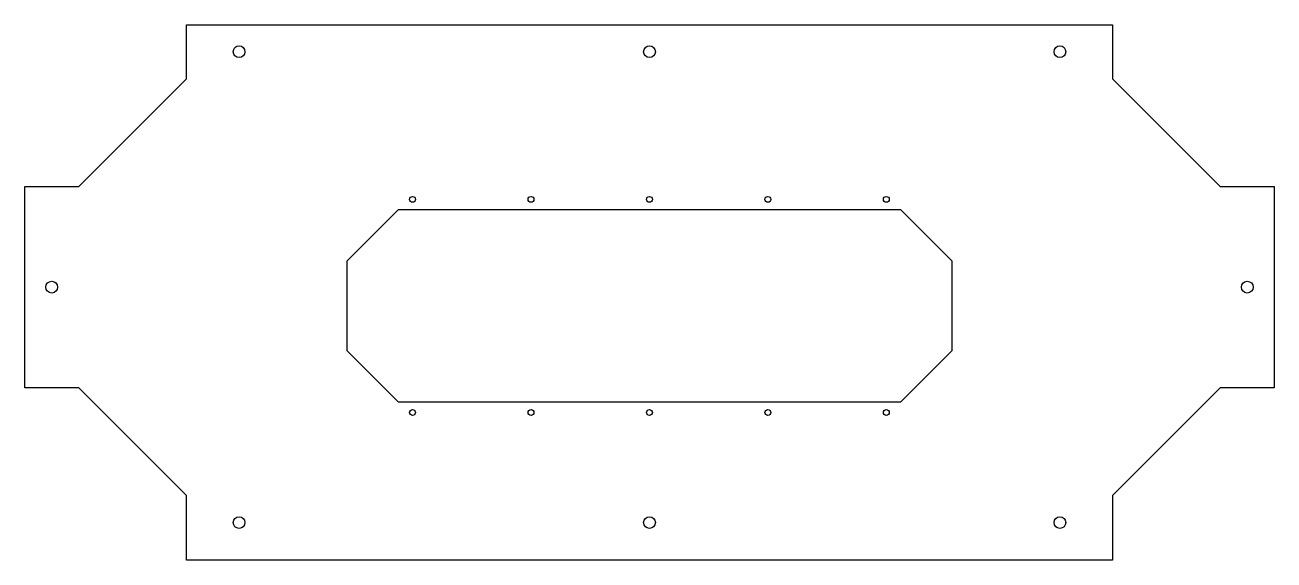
# Model space of a CAD drawing. Header units: millimetres. Extents: x -350 to 350, y -150 to 150.
import ezdxf

# ---------------------------------------------------------------- set-up
doc = ezdxf.new("R2010")
doc.units = ezdxf.units.MM
doc.layers.get('0').update_dxf_attribs({"linetype": 'CONTINUOUS'})

msp = doc.modelspace()

# ---------------------------------------------------------------- linework, layer by layer
for points in [[(-259.5, 150), (259.5, 150), (259.5, 119.8), (319.8, 59.5), (350, 59.5), (350, -53.5), (319.8, -53.5), (259.5, -113.8), (259.5, -150), (-259.5, -150), (-259.5, -113.8), (-319.8, -53.5), (-350, -53.5), (-350, 59.5), (-319.8, 59.5), (-259.5, 119.8)], [(140.72, -61.5), (-140.72, -61.5), (-169.5, -32.72), (-169.5, 17.72), (-140.72, 46.5), (140.72, 46.5), (169.5, 17.72), (169.5, -32.72)]]:
    msp.add_lwpolyline(points, close=True)
for centre, radius in [((-230, 135), 3.3), ((0, 135), 3.3), ((230, 135), 3.3), ((-132.78, 52.21), 1.65), ((-66.4, 52.21), 1.65), ((-0.03, 52.21), 1.65), ((66.35, 52.21), 1.65), ((132.72, 52.21), 1.65), ((-335, 3), 3.3), ((335, 3), 3.3), ((-132.78, -67.29), 1.65), ((-66.4, -67.29), 1.65), ((-0.03, -67.29), 1.65), ((66.35, -67.29), 1.65), ((132.72, -67.29), 1.65), ((-230, -129), 3.3), ((0, -129), 3.3), ((230, -129), 3.3)]:
    msp.add_circle(centre, radius)

doc.saveas('drawing.dxf')
